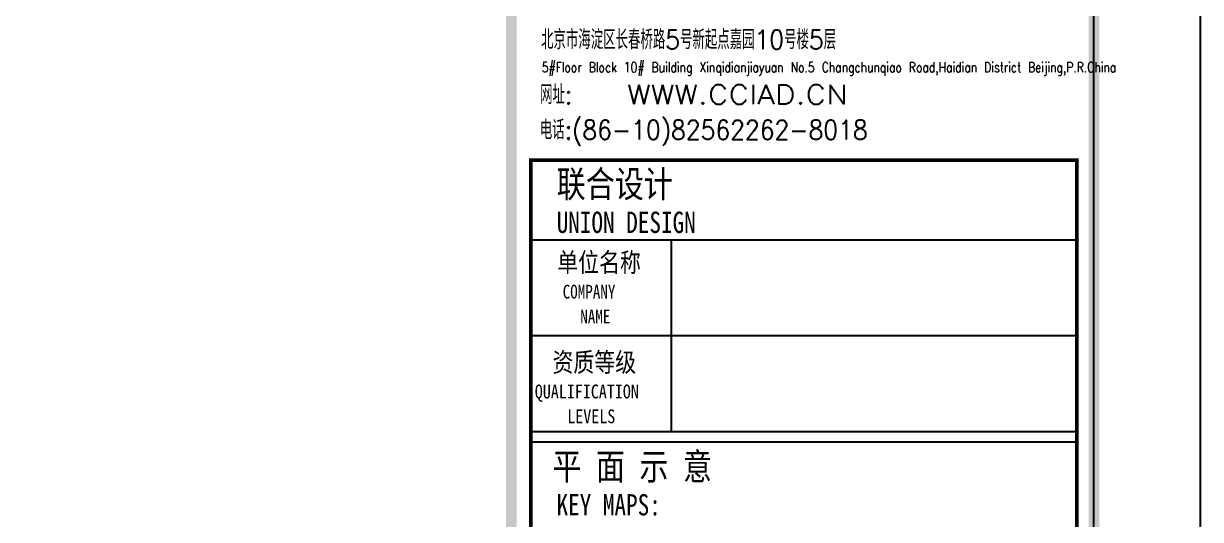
# Model space of a CAD drawing. Header units: inches. Extents: x 18712 to 314639, y 0 to 420500.
# Drawn here: x 126558 to 137612, y 156411 to 161066 of the extents above; entities that cross this region are included whole.
import ezdxf

# ---------------------------------------------------------------- set-up
doc = ezdxf.new("R2010")
doc.units = ezdxf.units.IN
doc.header["$LTSCALE"] = 1000
doc.header["$MEASUREMENT"] = 0
doc.layers.add('TK', color=7, linetype='Continuous', true_color=0xffffff)
doc.layers.add('ZG-图框层', color=4, linetype='Continuous', true_color=0x00ffff)
doc.styles.add('-宋体', font='simsun.ttc', dxfattribs={"height": 0.2, "bigfont": 'gbcbig.shx'})
doc.styles.add('CCIAD-图框(地址栏)', font='txt.shx', dxfattribs={"height": 0.2, "bigfont": 'gbcbig.shx'})

# ---------------------------------------------------------------- blocks, each defined once
blk = doc.blocks.new('DAnoyomous23119')
at = {"layer": 'TK', "style": '-宋体'}
for s, height, width, p in [('资质等级', 180, 0.8, (131526, 157797)), ('QUALIFICATION', 130, 0.85, (131360, 157547)), ('LEVELS', 130, 0.85, (131665, 157314))]:
    blk.add_text(s, height=height, dxfattribs=dict(at, width=width)).set_placement(p)
blk = doc.blocks.new('DAnoyomous23126')
at = {"layer": 'TK', "style": '-宋体', "width": 0.8}
for s, height, p in [('单位名称', 180, (131571, 158734)), ('COMPANY', 130, (131622, 158484)), ('NAME', 130, (131787, 158251))]:
    blk.add_text(s, height=height, dxfattribs=at).set_placement(p)
blk = doc.blocks.new('DAnoyomous23147')
at = {"layer": 'TK', "style": 'CCIAD-图框(地址栏)'}
for s, height, width, p in [('北京市海淀区长春桥路5号新起点嘉园10号楼5层', 180, 0.9, (131419, 160825)), ('5#Floor Block 10# Building Xinqidianjiayuan No.5 Changchunqiao Road,Haidian District Beijing,P.R.China', 95, 0.78, (131426, 160608)), ('网址:', 180, 0.9, (131410, 160309)), ('WWW.CCIAD.CN', 180, 1.2, (132226, 160309)), ('电话:(86-10)82562262-8018', 180, 0.9, (131407, 159978))]:
    blk.add_text(s, height=height, dxfattribs=dict(at, width=width)).set_placement(p)

msp = doc.modelspace()

# ---------------------------------------------------------------- linework, layer by layer
at = {"layer": 'TK', "lineweight": -3}
for p, q in [((136450.9, 159033), (131323.9, 159033)), ((132641.4, 159033), (132641.4, 157233)), ((136450.9, 158133), (131323.9, 158133)), ((136450.9, 157233), (131323.9, 157233))]:
    msp.add_line(p, q, dxfattribs=at)
msp.add_lwpolyline([(18712.2, 168200), (18712.2, 84100), (137612.2, 84100), (137612.2, 168200)], close=True, dxfattribs=at)
for points, const_width in [([(21212.2, 167200), (21212.2, 85100), (136612.2, 85100), (136612.2, 167200)], 100), ([(131323.9, 159783.8), (136450.9, 159783.8), (136450.9, 103093.9), (131323.9, 103093.9)], 34.7)]:
    msp.add_lwpolyline(points, close=True, dxfattribs=dict(at, const_width=const_width))
at = {"layer": 'TK', "lineweight": -3, "const_width": 100}
msp.add_lwpolyline([(131140.8, 85145.7), (131140.8, 167200)], dxfattribs=at)
at = {"layer": 'TK', "lineweight": -3}
for points in [[(131140.8, 85145.7), (136612.2, 85145.7), (136612.2, 167200)], [(131323.9, 159783.8), (136450.9, 159783.8)], [(131323.9, 157140.4), (136450.9, 157140.4)]]:
    msp.add_lwpolyline(points, dxfattribs=at)
at = {"layer": 'ZG-图框层', "lineweight": -3}
msp.add_lwpolyline([(18712.2, 84100), (137612.2, 84100), (137612.2, 168200), (18712.2, 168200)], close=True, dxfattribs=at)
at = {"layer": 'ZG-图框层', "lineweight": -3, "const_width": 100}
msp.add_lwpolyline([(21212.2, 85100), (136612.2, 85100), (136612.2, 167200), (21212.2, 167200)], close=True, dxfattribs=at)

# ---------------------------------------------------------------- block references
at = {"layer": 'TK'}
for name in ['DAnoyomous23147', 'DAnoyomous23126', 'DAnoyomous23119']:
    msp.add_blockref(name, (0, 0), dxfattribs=at)

# ---------------------------------------------------------------- texts
at = {"layer": 'TK', "style": '-宋体', "width": 0.8}
for s, height, p in [('联合设计', 250, (131565.6, 159434.6)), ('UNION DESIGN', 200, (131565.6, 159100.1)), ('平 面 示 意', 250, (131525.6, 156782.6)), ('KEY MAPS:', 200, (131564.2, 156448.4))]:
    msp.add_text(s, height=height, dxfattribs=at).set_placement(p)

doc.saveas('drawing.dxf')
